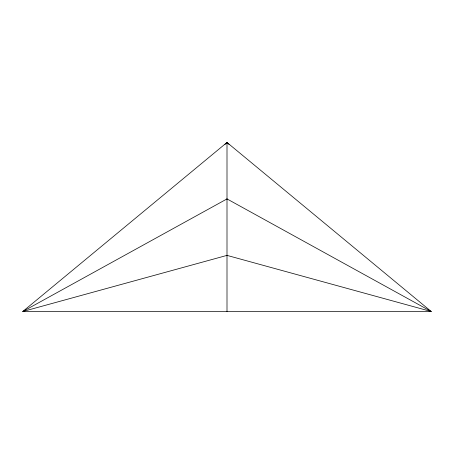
<?xml version="1.0" encoding="UTF-8"?>
<svg xmlns="http://www.w3.org/2000/svg" width="454" height="454" viewBox="0 0 454 454"><rect width="100%" height="100%" fill="white"/><g stroke="black" fill="none" stroke-linecap="round" stroke-linejoin="round"><path stroke-width="0.68" d="M224.974 144.44L227 142.46L431.3 311.54L22.7 311.54L227 142.46L229.032 144.44M227 142.46L227 311.54M227 198.92L22.7 311.54L227 255.381L431.3 311.54L227 198.92"/></g></svg>
